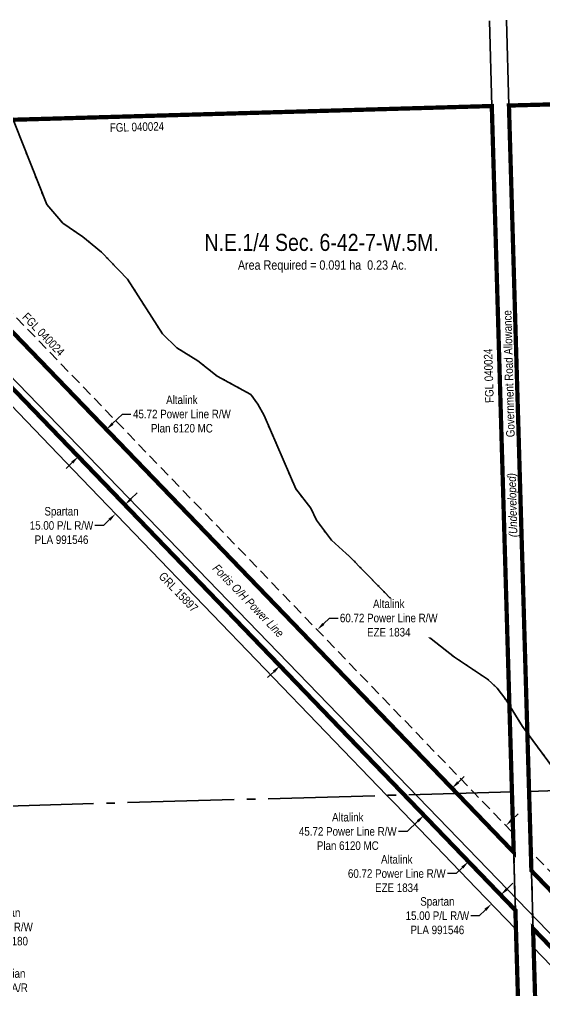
# Model space of a CAD drawing. Extents: x 632269 to 650517, y 5825252 to 5832959.
# Drawn here: x 635908 to 636523, y 5828189 to 5829327 of the extents above; entities that cross this region are included whole.
import ezdxf
from ezdxf.enums import TextEntityAlignment as Align

# ---------------------------------------------------------------- set-up
doc = ezdxf.new("R2010")
doc.units = 0
doc.header["$LTSCALE"] = 5
doc.header["$PDMODE"] = 35
doc.header["$PDSIZE"] = 10
for name, pattern in [('CENTERLINEX3', [5, 2.5, -1, 0.5, -1]), ('foc-FLOWLINE', [3.75, 2.5, -1.25]), ('foc-QUARTERLINE', [33, 25, -3, 2, -3]), ('foc-WHEELTRACKS', [2, 0.4, -1.6])]:
    doc.linetypes.add(name, pattern=pattern)
doc.layers.get('Defpoints').update_dxf_attribs({"color": 9})
for name, color, linetype in [('AS-POWER', 104, 'foc-POWER'), ('AS-POWER-T', 104, 'Continuous'), ('C-SYMBOL', 7, 'Continuous'), ('F-EZE', 190, 'foc-FLOWLINE'), ('F-RW', 190, 'Continuous'), ('L-AREAREQUIRED', 7, 'Continuous'), ('L-ROAD-T', 7, 'Continuous'), ('L-SEC', 7, 'Continuous'), ('L-SECQ', 8, 'foc-QUARTERLINE'), ('L-TITLEDB', 4, 'Continuous'), ('T-WATER-P3', 160, 'foc-WHEELTRACKS')]:
    doc.layers.add(name, color=color, linetype=linetype)
doc.layers.add('AS-TRAPPER BOUNDARY', color=7, linetype='CENTERLINEX3', true_color=0xb85c00, transparency=0.6)
doc.layers.add('AS-TRAPPER-T', color=7, linetype='Continuous', true_color=0xc26100)
for name, color, linetype, lineweight in [('C-AR-T', 13, 'Continuous', 9), ('C-RW-T', 13, 'Continuous', 9), ('F-EZE-T', 190, 'Continuous', 9), ('F-RW-T', 190, 'Continuous', 9), ('T-TEXT', 48, 'Continuous', 18)]:
    doc.layers.add(name, color=color, linetype=linetype, lineweight=lineweight)
doc.styles.add('100L', font='ARIALN.TTF', dxfattribs={"height": 11})
doc.styles.add('175L', font='ARIALN.TTF', dxfattribs={"height": 20})
doc.styles.add('80CG', font='ARIALN.TTF', dxfattribs={"height": 10})
doc.styles.add('80L', font='ARIALN.TTF', dxfattribs={"height": 10})
doc.styles.add('80LS', font='ARIALNI.TTF', dxfattribs={"height": 10})
doc.styles.add('foc-LtypeFont', font='ARIALN.TTF', dxfattribs={"height": 7.35})
doc.linetypes.add('foc-POWER', pattern='A,6,-1,["P",foc-LtypeFont,S=0.2,R=0,X=-0.625,Y=-0.75],-1.24,4', length=12.24)
doc.linetypes.add('foc-TOPO-flowdirection-NOLINE', pattern='A,0,[">",foc-LtypeFont,S=0.3,R=0,X=0,Y=-0.945],-20,[">",foc-LtypeFont,S=0.3,R=0,X=0,Y=-0.945],0', length=20)
doc.dimstyles.new('Compass 5 000', dxfattribs={"dimscale": 5, "dimtxt": 9, "dimasz": 2, "dimexe": 0.2, "dimexo": 0.0625, "dimgap": 0.5, "dimtad": 0, "dimtih": 1, "dimtoh": 1, "dimzin": 0, "dimdsep": 46, "dimtxsty": '80CG', "dimcen": 0.1, "dimse1": 1, "dimse2": 1, "dimclrd": 256, "dimclrt": 256, "dimaunit": 1, "dimadec": 4, "dimazin": 0, "dimtfac": 0.06, "dimtofl": 0, "dimtmove": 0, "dimatfit": 1, "dimfxl": 0.2, "dimtolj": 1, "dimtzin": 0, "dimlwd": -1, "dimarcsym": 0})

# ---------------------------------------------------------------- blocks, each defined once
blk = doc.blocks.new('*D405')
at = {"layer": 'Defpoints', "color": 0, "transparency": 16777216}
for p in [(636257.4, 5828610.6), (636293.2, 5828573.5), (636249.5, 5828531.3)]:
    blk.add_point(p, dxfattribs=at)
at = {"layer": 'F-EZE-T', "transparency": 16777216}
for p, q in [((636264.6, 5828617.6), (636271.8, 5828624.5)), ((636271.8, 5828624.5), (636281.8, 5828624.5)), ((636206.4, 5828561.6), (636199.2, 5828554.6))]:
    blk.add_line(p, q, dxfattribs=at)
for points in [[(636263.4, 5828618.8), (636265.7, 5828616.4), (636257.4, 5828610.6)], [(636205.3, 5828562.8), (636207.6, 5828560.4), (636213.6, 5828568.5)]]:
    blk.add_solid(points, dxfattribs=at)
at = {"layer": 'F-EZE-T', "transparency": 16777216, "insert": (636341.3, 5828624.5), "char_height": 10, "attachment_point": 5, "style": '80CG', "bg_fill": 3, "box_fill_scale": 1.1, "bg_fill_color": 256, "bg_fill_true_color": 13158600, "bg_fill_transparency": 0}
blk.add_mtext('\\A1;Altalink\\P60.72 Power Line R/W\\PEZE 1834', dxfattribs=at)
blk = doc.blocks.new('*D406')
at = {"layer": 'Defpoints', "color": 0, "transparency": 16777216}
for p in [(636459.3, 5828401.1), (636415.6, 5828358.9), (636434.9, 5828338.9)]:
    blk.add_point(p, dxfattribs=at)
at = {"layer": 'F-EZE-T', "transparency": 16777216}
for p, q in [((636485.8, 5828388), (636493, 5828394.9)), ((636420.2, 5828324.8), (636410.2, 5828324.8)), ((636427.7, 5828331.9), (636420.2, 5828324.8))]:
    blk.add_line(p, q, dxfattribs=at)
for points in [[(636484.7, 5828389.2), (636487, 5828386.8), (636478.6, 5828381)], [(636426.5, 5828333.1), (636428.8, 5828330.7), (636434.9, 5828338.9)]]:
    blk.add_solid(points, dxfattribs=at)
at = {"layer": 'F-EZE-T', "transparency": 16777216, "insert": (636350.7, 5828324.8), "char_height": 10, "attachment_point": 5, "style": '80CG'}
blk.add_mtext('\\A1;Altalink\\P60.72 Power Line R/W\\PEZE 1834', dxfattribs=at)
blk = doc.blocks.new('*D472')
at = {"layer": 'C-AR-T', "transparency": 16777216}
for p, q in [((635840.1, 5828185), (635864.7, 5828190.9)), ((635791, 5828173.3), (635781.3, 5828170.9))]:
    blk.add_line(p, q, dxfattribs=at)
for points in [[(635839.7, 5828186.6), (635840.5, 5828183.4), (635830.4, 5828182.7)], [(635790.6, 5828174.9), (635791.4, 5828171.6), (635800.7, 5828175.6)]]:
    blk.add_solid(points, dxfattribs=at)
at = {"layer": 'Defpoints', "color": 0, "transparency": 16777216}
for p in [(635800.9, 5828174.6), (635830.4, 5828182.7), (635830.6, 5828181.8)]:
    blk.add_point(p, dxfattribs=at)
at = {"layer": 'C-AR-T', "transparency": 16777216, "insert": (635892.4, 5828190.9), "char_height": 10, "attachment_point": 5, "style": '80CG'}
blk.add_mtext('\\A1;Obsidian\\P30.48 A/R\\PLOC 1091', dxfattribs=at)
blk = doc.blocks.new('*D600')
at = {"layer": 'C-RW-T', "transparency": 16777216}
for p, q in [((635790.7, 5828243.6), (635837.4, 5828262.2)), ((635837.4, 5828262.2), (635847.4, 5828262.2)), ((635762.8, 5828232.4), (635753.5, 5828228.7))]:
    blk.add_line(p, q, dxfattribs=at)
for points in [[(635790.1, 5828245.1), (635791.3, 5828242), (635781.4, 5828239.9)], [(635762.2, 5828234), (635763.4, 5828230.9), (635772.1, 5828236.1)]]:
    blk.add_solid(points, dxfattribs=at)
at = {"layer": 'Defpoints', "color": 0, "transparency": 16777216}
for p in [(635760.3, 5828265.7), (635769.6, 5828269.4), (635772.1, 5828236.1)]:
    blk.add_point(p, dxfattribs=at)
at = {"layer": 'C-RW-T', "transparency": 16777216, "insert": (635886.5, 5828262.2), "char_height": 10, "attachment_point": 5, "style": '80CG'}
blk.add_mtext('\\A1;Obsidian\\P10.06 P/L R/W\\PPLA 050180', dxfattribs=at)
blk = doc.blocks.new('*D700')
at = {"layer": 'Defpoints', "color": 0, "transparency": 16777216}
for p in [(636022.7, 5828766.7), (636011.9, 5828756.3), (636020.9, 5828746.9)]:
    blk.add_point(p, dxfattribs=at)
at = {"layer": 'F-RW-T', "transparency": 16777216}
for p, q in [((636038.9, 5828764.2), (636046.1, 5828771.2)), ((636006.5, 5828733), (635996.5, 5828733)), ((636013.7, 5828739.9), (636006.5, 5828733))]:
    blk.add_line(p, q, dxfattribs=at)
for points in [[(636037.8, 5828765.4), (636040.1, 5828763), (636031.7, 5828757.3)], [(636012.6, 5828741.1), (636014.9, 5828738.7), (636020.9, 5828746.9)]]:
    blk.add_solid(points, dxfattribs=at)
at = {"layer": 'F-RW-T', "transparency": 16777216, "insert": (635957.4, 5828733), "char_height": 10, "attachment_point": 5, "style": '80CG'}
blk.add_mtext('\\A1;Spartan\\P15.00 P/L R/W\\PPLA 991546', dxfattribs=at)
blk = doc.blocks.new('*D702')
at = {"layer": 'Defpoints', "color": 0, "transparency": 16777216}
for p in [(636452.5, 5828320.5), (636441.7, 5828310.1), (636461.8, 5828289.3)]:
    blk.add_point(p, dxfattribs=at)
at = {"layer": 'F-RW-T', "transparency": 16777216}
for p, q in [((636479.8, 5828306.6), (636487, 5828313.6)), ((636454.6, 5828282.3), (636447.4, 5828275.4)), ((636447.4, 5828275.4), (636437.4, 5828275.4))]:
    blk.add_line(p, q, dxfattribs=at)
for points in [[(636478.7, 5828307.8), (636481, 5828305.4), (636472.6, 5828299.7)], [(636453.5, 5828283.5), (636455.8, 5828281.1), (636461.8, 5828289.3)]]:
    blk.add_solid(points, dxfattribs=at)
at = {"layer": 'F-RW-T', "transparency": 16777216, "insert": (636398.3, 5828275.4), "char_height": 10, "attachment_point": 5, "style": '80CG'}
blk.add_mtext('\\A1;Spartan\\P15.00 P/L R/W\\PPLA 991546', dxfattribs=at)
blk = doc.blocks.new('label_road_undeveloped')
at = {"layer": 'L-ROAD-T', "style": '80L'}
blk.add_text('Government Road Allowance', height=10, dxfattribs=at).set_placement((0, 0), align=Align.MIDDLE_CENTER)
at = {"layer": 'T-TEXT', "style": '80LS'}
blk.add_text('(Undeveloped)', height=10, dxfattribs=at).set_placement((-154.2, 0), align=Align.MIDDLE_CENTER)
blk = doc.blocks.new('*D787')
at = {"layer": 'Defpoints', "color": 0, "transparency": 16777216}
for p in [(636010.1, 5828845.6), (636113.9, 5828737.9), (636080.9, 5828706.2)]:
    blk.add_point(p, dxfattribs=at)
at = {"layer": 'F-EZE-T', "transparency": 16777216}
for p, q in [((636017.3, 5828852.5), (636028.9, 5828863.7)), ((636028.9, 5828863.7), (636038.9, 5828863.7)), ((635970, 5828806.9), (635962.8, 5828800))]:
    blk.add_line(p, q, dxfattribs=at)
for points in [[(636016.2, 5828853.7), (636018.5, 5828851.3), (636010.1, 5828845.6)], [(635968.8, 5828808.1), (635971.1, 5828805.7), (635977.2, 5828813.9)]]:
    blk.add_solid(points, dxfattribs=at)
at = {"layer": 'F-EZE-T', "transparency": 16777216, "insert": (636098.6, 5828863.7), "char_height": 10, "attachment_point": 5, "style": '80CG', "bg_fill": 3, "box_fill_scale": 1.1, "bg_fill_color": 256, "bg_fill_true_color": 13158600, "bg_fill_transparency": 0}
blk.add_mtext('\\A1;Altalink\\P45.72 Power Line R/W\\PPlan 6120 MC', dxfattribs=at)
blk = doc.blocks.new('*D847')
at = {"layer": 'Defpoints', "color": 0, "transparency": 16777216}
for p in [(636428.1, 5828411.7), (636382.6, 5828393.2), (636395.2, 5828380)]:
    blk.add_point(p, dxfattribs=at)
at = {"layer": 'F-EZE-T', "transparency": 16777216}
for p, q in [((636422.7, 5828431.8), (636429.9, 5828438.8)), ((636375.4, 5828386.2), (636362.9, 5828374.2)), ((636362.9, 5828374.2), (636352.9, 5828374.2))]:
    blk.add_line(p, q, dxfattribs=at)
for points in [[(636421.5, 5828433), (636423.8, 5828430.6), (636415.5, 5828424.9)], [(636374.2, 5828387.4), (636376.5, 5828385), (636382.6, 5828393.2)]]:
    blk.add_solid(points, dxfattribs=at)
at = {"layer": 'F-EZE-T', "transparency": 16777216, "insert": (636293.2, 5828374.2), "char_height": 10, "attachment_point": 5, "style": '80CG'}
blk.add_mtext('\\A1;Altalink\\P45.72 Power Line R/W\\PPlan 6120 MC', dxfattribs=at)

msp = doc.modelspace()

# ---------------------------------------------------------------- linework, layer by layer
at = {"layer": 'AS-POWER', "flags": 128}
msp.add_lwpolyline([(634013.408, 5830863.795), (634105.161, 5830768.313), (634169.13, 5830702.121), (634238.94, 5830629.491), (634444.512, 5830409.763), (634546.541, 5830304.103), (637242.954, 5827518.348)], dxfattribs=at)
at = {"layer": 'AS-TRAPPER BOUNDARY', "const_width": 4.998, "flags": 128}
msp.add_lwpolyline([(638111.49, 5828568.012), (638114.361, 5828467.022), (638115.808, 5828412.76), (638111.855, 5828412.654), (638110.743, 5828453.673), (637988.689, 5828450.365), (637991.995, 5828328.31), (638114.051, 5828331.617), (638112.397, 5828392.645), (638116.342, 5828392.752), (638135.282, 5827682.756), (637953.858, 5827678.362), (637949.105, 5827844.42), (637329.286, 5828253.573), (637175.021, 5828249.5), (637173.468, 5828301.079), (637051.521, 5828297.611), (637054.989, 5828175.663), (637176.937, 5828179.131), (637175.552, 5828229.374), (637323.483, 5828233.28), (637674.253, 5828001.714), (637929.279, 5827833.384), (637933.864, 5827677.878), (637153.362, 5827659.384), (636508.607, 5828328.223), (636505.882, 5828421.294), (636482.275, 5829225.521), (636562.128, 5829227.701)], dxfattribs=at)
msp.add_lwpolyline([(636510.6, 5828260.301), (637091.32, 5827657.915), (636528.691, 5827643.894)], close=True, dxfattribs=at)
at = {"layer": 'F-EZE', "flags": 128}
msp.add_lwpolyline([(637176.095, 5827635.823), (637114.293, 5827634.074), (637111.008, 5827637.491), (637110.167, 5827638.365), (637103.436, 5827645.349), (637100.122, 5827648.786), (637095.515, 5827653.564), (637091.321, 5827657.914), (637063.677, 5827686.585), (637053.269, 5827697.38), (636510.6, 5828260.301), (636508.607, 5828328.222), (636507.95, 5828350.61), (636554.343, 5828302.469), (637097.024, 5827739.532), (637158.035, 5827676.256), (637173.866, 5827659.87), (637176.988, 5827656.638), (637182.293, 5827651.127), (637185.789, 5827647.494), (637192.694, 5827640.32), (637196.459, 5827636.4), (637176.095, 5827635.823)], close=True, dxfattribs=at)
at = {"layer": 'F-RW'}
msp.add_lwpolyline([(635290.89, 5829526.48), (635604.716, 5829200.495), (635633.529, 5829170.566), (635661.794, 5829141.229), (635992.215, 5828798.291), (636359.461, 5828417.135), (636454.777, 5828318.207), (636489.849, 5828281.826), (636489.849, 5828281.826), (636490.504, 5828259.522), (636443.971, 5828307.79), (636348.635, 5828406.737), (636339.165, 5828416.561), (635981.406, 5828787.877), (635860.529, 5828913.33), (635758.643, 5829019.077), (635662.434, 5829118.934), (635650.973, 5829130.781), (635593.888, 5829190.057), (635584.439, 5829199.914), (635280.084, 5829516.046)], dxfattribs=at)
msp.add_lwpolyline([(637098.601, 5827633.629), (637093.999, 5827633.499), (637089.809, 5827637.858), (637079.829, 5827648.208), (637070.961, 5827657.406), (637052.867, 5827676.171), (637042.459, 5827686.967), (636511.255, 5828237.995), (636510.601, 5828260.301), (637053.269, 5827697.38), (637063.677, 5827686.585), (637091.321, 5827657.914), (637095.516, 5827653.565), (637100.122, 5827648.786), (637103.436, 5827645.349), (637110.167, 5827638.365), (637111.007, 5827637.49), (637114.293, 5827634.074), (637111.106, 5827633.983), (637098.601, 5827633.629)], close=True, dxfattribs=at)
at = {"layer": 'L-SEC'}
for p, q in [((636459.352, 5829324.933), (636462.166, 5829224.972)), ((636479.461, 5829325.511), (636482.274, 5829225.538)), ((635660.05, 5829202.08), (636462.166, 5829224.972)), ((636462.166, 5829224.972), (636485.774, 5828420.704)), ((636482.274, 5829225.563), (636505.882, 5828421.294)), ((636482.275, 5829225.521), (636562.128, 5829227.701)), ((636485.774, 5828420.704), (636509.361, 5827616.992)), ((636505.882, 5828421.294), (636529.47, 5827617.56))]:
    msp.add_line(p, q, dxfattribs=at)
at = {"layer": 'L-SECQ'}
for p, q in [((636505.876, 5828421.275), (637275.193, 5828443.155)), ((634880.459, 5828375.458), (636485.774, 5828420.704))]:
    msp.add_line(p, q, dxfattribs=at)
at = {"layer": 'L-TITLEDB', "flags": 128}
msp.add_lwpolyline([(637176.003, 5827635.837), (637143.954, 5827669.169), (637143.095, 5827670.061), (637136.345, 5827677.065), (637133.024, 5827680.51), (637128.42, 5827685.285), (637124.223, 5827689.638), (637096.58, 5827718.309), (637086.171, 5827729.104), (636508.607, 5828328.223)], dxfattribs=at)
at = {"layer": 'T-WATER-P3', "flags": 128}
msp.add_lwpolyline([(637769.67, 5827533.357), (637764.468, 5827537.843), (637727.902, 5827564.082), (637662.334, 5827602.077), (637619.511, 5827621.371), (637539.775, 5827652.327), (637520.306, 5827668.351), (637513.631, 5827670.034), (637489.773, 5827689.117), (637462.789, 5827703.689), (637418.659, 5827723.038), (637413.942, 5827725.526), (637376.743, 5827745.149), (637298.577, 5827775.585), (637255.879, 5827797.168), (637207.708, 5827812.066), (637162.926, 5827830.24), (637099.377, 5827849.213), (637031.454, 5827886.938), (636938.984, 5827955.641), (636899.608, 5827981.615), (636854.313, 5828018.551), (636779.863, 5828052.726), (636749.663, 5828071.338), (636728.023, 5828091.737), (636686.955, 5828137.189), (636668.895, 5828163.288), (636647.651, 5828204.675), (636635.79, 5828235.173), (636614.712, 5828309.322), (636607.203, 5828327.541), (636548.268, 5828422.298), (636533.408, 5828449.715), (636498.086, 5828497.472), (636478.441, 5828529.123), (636468.397, 5828542.431), (636456.988, 5828552.861), (636418.267, 5828578.638), (636379.99, 5828608.537), (636348.174, 5828642.57), (636295.61, 5828696.474), (636274.03, 5828715.831), (636256.365, 5828739.144), (636249.735, 5828753.363), (636232.19, 5828775.97), (636195.103, 5828862.01), (636187.885, 5828875.288), (636179.379, 5828886.795), (636140.18, 5828908.28), (636117.471, 5828926.103), (636092.533, 5828941.45), (636075.715, 5828957.878), (636034.925, 5829021.783), (636004.349, 5829053.531), (635982.522, 5829071.533), (635958.759, 5829087.708), (635939.982, 5829109.367), (635893.801, 5829226.687), (635856.094, 5829307.607)], dxfattribs=at)
at = {"layer": 'T-WATER-P3', "linetype": 'foc-TOPO-flowdirection-NOLINE', "flags": 128}
msp.add_lwpolyline([(637769.67, 5827533.357), (637764.468, 5827537.843), (637727.902, 5827564.082), (637662.334, 5827602.077), (637619.511, 5827621.371), (637539.775, 5827652.327), (637520.306, 5827668.351), (637513.631, 5827670.034), (637489.773, 5827689.117), (637462.789, 5827703.689), (637418.659, 5827723.038), (637413.942, 5827725.526), (637376.743, 5827745.149), (637298.577, 5827775.585), (637255.879, 5827797.168), (637207.708, 5827812.066), (637162.926, 5827830.24), (637099.377, 5827849.213), (637031.454, 5827886.938), (636938.984, 5827955.641), (636899.608, 5827981.615), (636854.313, 5828018.551), (636779.863, 5828052.726), (636749.663, 5828071.338), (636728.023, 5828091.737), (636686.955, 5828137.189), (636668.895, 5828163.288), (636647.651, 5828204.675), (636635.79, 5828235.173), (636614.712, 5828309.322), (636607.203, 5828327.541), (636548.268, 5828422.298), (636533.408, 5828449.715), (636498.086, 5828497.472), (636478.441, 5828529.123), (636468.397, 5828542.431), (636456.988, 5828552.861), (636418.267, 5828578.638), (636379.99, 5828608.537), (636348.174, 5828642.57), (636295.61, 5828696.474), (636274.03, 5828715.831), (636256.365, 5828739.144), (636249.735, 5828753.363), (636232.19, 5828775.97), (636195.103, 5828862.01), (636187.885, 5828875.288), (636179.379, 5828886.795), (636140.18, 5828908.28), (636117.471, 5828926.103), (636092.533, 5828941.45), (636075.715, 5828957.878), (636034.925, 5829021.783), (636004.349, 5829053.531), (635982.522, 5829071.533), (635958.759, 5829087.708), (635939.982, 5829109.367), (635893.801, 5829226.687), (635856.094, 5829307.607)], dxfattribs=at)

# ---------------------------------------------------------------- block references
at = {"layer": 'L-ROAD-T', "rotation": 91.53707647304364}
msp.add_blockref('label_road_undeveloped', (636482.121, 5828911.041), dxfattribs=at)

# ---------------------------------------------------------------- texts
at = {"layer": 'AS-TRAPPER-T', "char_height": 9.99669, "attachment_point": 5, "style": '80CG'}
for s, insert, width, rotation in [('\\A1;FGL 040024', (636045.917, 5829200.391), 63.21004, 1.644627), ('\\A1;FGL 040024', (635936.149, 5828957.162), 63.21004, 313.94873), ('\\A1;FGL 040024', (636458.642, 5828908.562), 63.21004, 91.677276), ('\\A1;GRL 15897', (636094.537, 5828654.902), 58.10941, 313.944749)]:
    msp.add_mtext(s, dxfattribs=dict(at, insert=insert, width=width, rotation=rotation))
at = {"layer": 'C-SYMBOL', "color": 3, "style": '175L'}
msp.add_text('N.E.1/4 Sec. 6-42-7-W.5M.', height=19.9935, dxfattribs=at).set_placement((636262.551, 5829049.03), align=Align.BOTTOM_CENTER)

# ---------------------------------------------------------------- dimensions: what is measured, and where the dimension line sits
at = {"layer": 'C-AR-T'}
dim = msp.add_linear_dim(base=(635830.383, 5828182.693), p1=(635800.949, 5828174.648), p2=(635830.608, 5828181.754), angle=13.474007, text='Obsidian\\P30.48 A/R\\PLOC 1091', dimstyle='Compass 5 000', dxfattribs=at)
dim.commit()
dim.dimension.update_dxf_attribs({"geometry": '*D472', "text_midpoint": (635892.393, 5828190.922), "dimtype": 161})
at = {"layer": 'C-RW-T'}
dim = msp.add_linear_dim(base=(635772.071, 5828236.129), p1=(635769.635, 5828269.394), p2=(635760.289, 5828265.667), angle=201.745111, text='Obsidian\\P10.06 P/L R/W\\PPLA 050180', dimstyle='Compass 5 000', dxfattribs=at)
dim.commit()
dim.dimension.update_dxf_attribs({"geometry": '*D600', "text_midpoint": (635886.532, 5828262.206), "dimtype": 161})
at = {"layer": 'F-EZE-T', "color": 6}
dim = msp.add_linear_dim(base=(636382.564, 5828393.157), p1=(636428.149, 5828411.741), p2=(636395.223, 5828380.017), angle=223.93474, text='Altalink\\P45.72 Power Line R/W\\PPlan 6120 MC', dimstyle='Compass 5 000', dxfattribs=at)
dim.commit()
dim.dimension.update_dxf_attribs({"geometry": '*D847', "text_midpoint": (636293.208, 5828374.205), "dimtype": 161})
at = {"layer": 'F-EZE-T'}
dim = msp.add_linear_dim(base=(636434.874, 5828338.865), p1=(636459.335, 5828401.056), p2=(636415.575, 5828358.894), angle=223.93474, text='Altalink\\P60.72 Power Line R/W\\PEZE 1834', dimstyle='Compass 5 000', dxfattribs=at)
dim.commit()
dim.dimension.update_dxf_attribs({"geometry": '*D406', "text_midpoint": (636350.696, 5828324.767), "dimtype": 161})
at = {"layer": 'F-RW-T'}
dim = msp.add_linear_dim(base=(636461.806, 5828289.289), p1=(636452.534, 5828320.536), p2=(636441.727, 5828310.118), angle=223.951369, text='Spartan\\P15.00 P/L R/W\\PPLA 991546', dimstyle='Compass 5 000', dxfattribs=at)
dim.commit()
dim.dimension.update_dxf_attribs({"geometry": '*D702', "text_midpoint": (636398.325, 5828275.409), "dimtype": 161})

# ---------------------------------------------------------------- next in the draw order: texts
at = {"layer": 'L-AREAREQUIRED', "color": 5, "insert": (636263.259, 5829043.992), "char_height": 10.99643, "width": 198.86502, "attachment_point": 2, "style": '100L', "bg_fill": 3, "box_fill_scale": 1.15, "bg_fill_color": 256, "bg_fill_true_color": 256, "bg_fill_transparency": 0}
msp.add_mtext('Area Required = 0.091 ha  0.23 Ac.', dxfattribs=at)

# ---------------------------------------------------------------- next in the draw order: linework, layer by layer
at = {"layer": 'AS-TRAPPER BOUNDARY', "const_width": 4.998, "flags": 128}
msp.add_lwpolyline([(635666.625, 5829202.131), (636462.166, 5829224.972), (636487.871, 5828349.757)], close=True, dxfattribs=at)
msp.add_lwpolyline([(635166.938, 5829187.992), (635604.716, 5829200.495), (635661.798, 5829141.094), (635992.224, 5828798.258), (636359.461, 5828417.135), (636489.849, 5828281.826), (636508.586, 5827643.393), (635970.887, 5827629.992), (635957.493, 5827629.659), (635954.96, 5827641.877), (635936.906, 5827728.963), (635933.355, 5827746.09), (635929.774, 5827763.365), (635904.926, 5827864.586), (635902.398, 5827874.887), (635882.723, 5827955.022), (635877.832, 5827974.936), (635835.768, 5828160.218), (635820.457, 5828224.122), (635791.978, 5828295.749), (635780.155, 5828324.462), (635748.104, 5828399.911), (635678.003, 5828575.954), (635647.764, 5828652.564), (635637.158, 5828673.066), (635634.291, 5828678.608), (635627.034, 5828692.616), (635620.892, 5828704.47), (635616.675, 5828710.705), (635606.05, 5828726.413), (635594.871, 5828741.692), (635554.761, 5828778.121), (635256.888, 5828977.94), (635239.997, 5828989.511), (635194.977, 5829026.277), (635180.788, 5829055.955), (635166.94, 5829187.976)], dxfattribs=at)
at = {"layer": 'F-EZE', "flags": 128}
msp.add_lwpolyline([(636487.856, 5828349.747), (636489.85, 5828281.826), (636454.777, 5828318.207), (636359.461, 5828417.135), (635992.224, 5828798.258), (635661.798, 5829141.094), (635633.617, 5829170.493), (635604.879, 5829200.5), (635290.893, 5829526.49), (635280.48, 5829537.304), (635273.543, 5829544.508), (635230.685, 5829589.032), (635222.132, 5829597.916), (635205.754, 5829614.927), (635201.154, 5829619.712), (635184.544, 5829636.94), (634924.011, 5829907.302), (634908.546, 5829923.353), (634850.702, 5829983.391), (634835.54, 5829999.271), (634833.49, 5830074.584), (634833.086, 5830089.427), (634906.117, 5830013.656), (634921.575, 5829997.618), (634933.003, 5829985.763), (634933.371, 5829985.38), (635094.795, 5829817.9), (635115.631, 5829796.261), (635241.07, 5829665.927), (635317.351, 5829586.679), (635324.291, 5829579.469), (635659.231, 5829231.547), (635686.861, 5829202.843), (635705.724, 5829183.249), (636036.003, 5828840.341), (636441.603, 5828419.455), (636487.199, 5828372.142), (636487.856, 5828349.747)], close=True, dxfattribs=at)
at = {"layer": 'L-TITLEDB', "flags": 128}
msp.add_lwpolyline([(636487.871, 5828349.757), (636487.696, 5828349.938), (636392.39, 5828448.856), (636025.151, 5828829.981), (635694.764, 5829172.777), (635666.625, 5829202.131), (635637.857, 5829232.169), (635323.827, 5829558.206), (635313.418, 5829569.016), (635306.48, 5829576.22), (635263.628, 5829620.738), (635255.073, 5829629.625), (635238.694, 5829646.637), (635234.096, 5829651.42), (635217.461, 5829668.673), (634956.937, 5829939.027), (634941.474, 5829955.075), (634883.702, 5830015.037), (634833.7, 5830067.409)], dxfattribs=at)

# ---------------------------------------------------------------- next in the draw order: dimensions: what is measured, and where the dimension line sits
at = {"layer": 'F-EZE-T'}
for base, p1, p2, angle, text, picture, middle in [((636010.106, 5828845.594), (636080.937, 5828706.19), (636113.862, 5828737.916), 43.936992, 'Altalink\\P45.72 Power Line R/W\\PPlan 6120 MC', '*D787', (636098.631, 5828863.746)), ((636257.361, 5828610.64), (636249.46, 5828531.303), (636293.198, 5828573.453), 43.940479, 'Altalink\\P60.72 Power Line R/W\\PEZE 1834', '*D405', (636341.309, 5828624.519))]:
    dim = msp.add_linear_dim(base=base, p1=p1, p2=p2, angle=angle, text=text, dimstyle='Compass 5 000', override={"dimtfill": 1}, dxfattribs=at)
    dim.commit()
    dim.dimension.update_dxf_attribs({"geometry": picture, "text_midpoint": middle, "dimtype": 161})

# ---------------------------------------------------------------- next in the draw order: texts
at = {"layer": 'AS-POWER-T', "insert": (636176.607, 5828644.894), "char_height": 9.99669, "width": 112.25246, "attachment_point": 5, "rotation": 313.990149, "style": '80CG', "bg_fill": 3, "box_fill_scale": 1.15, "bg_fill_color": 256, "bg_fill_true_color": 256, "bg_fill_transparency": 0}
msp.add_mtext('\\A1;{\\fArial Narrow|b0|i1|c0|p34;Fortis O/H Power Line}', dxfattribs=at)

# ---------------------------------------------------------------- next in the draw order: dimensions: what is measured, and where the dimension line sits
at = {"layer": 'F-RW-T'}
dim = msp.add_aligned_dim(p1=(636022.662, 5828766.691), p2=(636011.853, 5828756.276), distance=13.051, text='Spartan\\P15.00 P/L R/W\\PPLA 991546', dimstyle='Compass 5 000', dxfattribs=at)
dim.commit()
dim.dimension.update_dxf_attribs({"geometry": '*D700', "text_midpoint": (635957.424, 5828733.001)})

doc.saveas('drawing.dxf')
